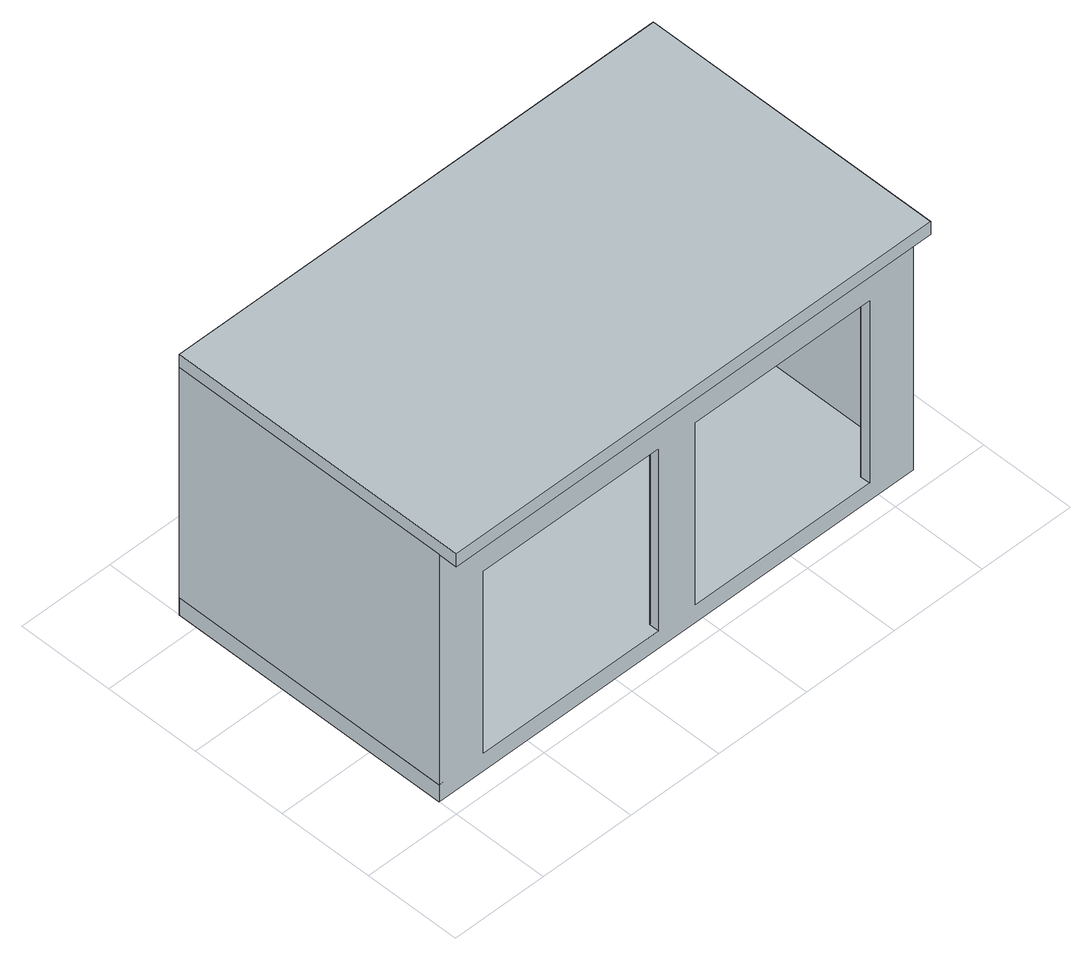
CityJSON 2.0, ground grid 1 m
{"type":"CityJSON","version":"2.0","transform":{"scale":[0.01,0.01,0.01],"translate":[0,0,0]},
"CityObjects":{
"object1":{"type":"GenericCityObject","attributes":{"function":"something"},"geometry":[{"type":"MultiSurface","lod":"1","boundaries":[[[0,1,2,3]],[[1,0,4,5]],[[5,4,6,7]],[[8,9,10,11]],[[10,12,13,11]],[[2,1,5,7,14]],[[15,16,17,18,8]],[[11,13,19,20,6,4]],[[18,8,11,13,21]],[[22,23,0,3,24]],[[0,3,25,6,4]],[[9,26,27,28]],[[15,8,11,4,0,23]],[[5,10,9,28,29,1]],[[27,30,29,28]],[[2,1,29,30]],[[31,32,33,34]],[[35,36,37,38]],[[35,38,39,40,41,42,33,32,7,6,20,19,13,12]],[[14,31,32,7]],[[43,44,20,19]],[[34,45,42,33]],[[22,24,17,16]],[[25,44,43,21,18,17,24,3]],[[23,22,16,15]],[[18,26,9,8]],[[45,42,41,46]],[[31,46,41,40,47,36,35,12,10,5,7,32]],[[9,26,48,12,10]],[[36,48,12,35]],[[36,47,49,37,36,48,26,18,21,43,44,25,3,2,14,31,34,45,46,31,14,2,30,27,26,48]],[[38,39,49,37]],[[39,49,47,40]]]}]}
},
"vertices":[
[0,320,285],[0,320,20],[0,20,20],[0,20,285],[10,320,285],[10,320,20],[10,30,285],[10,30,20],[540,320,285],[540,320,20],[530,320,20],[530,320,285],[530,30,20],[530,30,285],[10,20,20],[540,320,300],[540,0,300],[540,0,285],[540,20,285],[490,30,285],[50,30,285],[530,20,285],[0,0,300],[0,320,300],[0,0,285],[10,20,285],[540,20,20],[540,20,0],[540,320,0],[0,320,0],[0,20,0],[50,20,20],[50,30,20],[50,30,230],[50,20,230],[490,30,20],[490,20,20],[490,20,230],[490,30,230],[291,30,230],[291,30,20],[250,30,20],[250,30,230],[490,20,285],[50,20,285],[250,20,230],[250,20,20],[291,20,20],[530,20,20],[291,20,230]
]}
